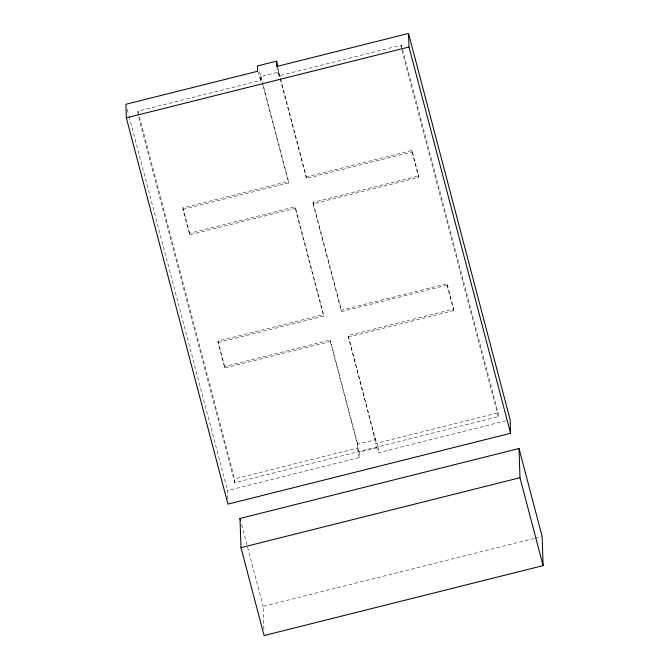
<?xml version="1.0" encoding="UTF-8"?>
<svg xmlns="http://www.w3.org/2000/svg" width="669" height="669" viewBox="0 0 669 669"><rect width="100%" height="100%" fill="white"/><g stroke="black" fill="none" stroke-linecap="round" stroke-linejoin="round"><path stroke-width="0.5" stroke-dasharray="3.35 2.51" d="M137.998 114.039L137.898 111.179L260.734 80.397L260.559 75.062L259.321 71.407M276.774 66.474L278.572 75.923L401.417 45.141L498.137 412.815L498.263 416.628L234.752 482.667L138.023 114.984M189.67 234.794L189.611 233.272L295.221 206.805L295.272 208.327L189.67 234.794L182.98 209.38L182.93 207.858L288.531 181.391L260.559 75.062M411.97 150.45L412.02 151.972L306.419 178.439L306.369 176.917L411.97 150.45L418.66 175.872L418.71 177.394L313.1 203.861L341.458 311.654L447.059 285.186L447.009 283.664L341.407 310.132L341.458 311.654M182.98 209.38L288.582 182.913L288.531 181.391M313.1 203.861L313.05 202.339L418.66 175.872M224.709 368.009L224.659 366.487L330.26 340.019L330.31 341.541L224.709 368.009L218.019 342.587L217.969 341.065L323.57 314.597L295.221 206.805M218.019 342.587L323.629 316.119L323.57 314.597M330.31 341.541L357.338 444.266L375.167 439.792L348.097 335.545L453.699 309.078L447.009 283.664M348.148 337.067L453.749 310.6L453.699 309.078M234.752 482.667L234.618 478.862L357.463 448.071L357.288 442.744L330.26 340.019M506.082 420.734L378.386 452.737L375.292 443.606L498.137 412.815M227.786 498.898L227.51 490.544L359.261 457.529L359.086 452.194L378.211 447.402L375.117 438.27L348.097 335.545M263.895 629.286L263.134 606.34L534.046 538.445M535.058 538.185L541.121 536.663M257.649 71.265L260.734 80.397M498.263 416.628L401.542 48.946L401.417 45.141M412.02 151.972L418.71 177.394M447.059 285.186L453.749 310.6M277.861 67.753L280.244 77.612M280.512 78.616L306.369 176.917M313.05 202.339L341.407 310.132M306.419 178.439L278.446 72.118L260.609 76.584L262.725 84.612M262.984 85.615L288.582 182.913M295.272 208.327L323.629 316.119M182.93 207.858L189.611 233.272M217.969 341.065L224.659 366.487M137.898 111.179L234.618 478.862M241.601 524.504L263.134 606.34M127.227 109.323L128.816 115.377M129.084 116.389L227.51 490.544M357.288 442.744L359.086 452.194M357.463 448.071L359.261 457.529M378.211 447.402L378.386 452.737M375.117 438.27L375.292 443.606M278.396 70.596L278.572 75.923"/><path stroke-width="1" d="M276.598 61.138L257.473 65.93L257.649 71.265L125.897 104.28L126.349 117.853L227.962 504.117L510.589 433.286L510.138 419.714L408.525 33.45L276.774 66.474L276.598 61.138L277.677 66.808M126.349 117.853L408.976 47.022L408.525 33.45M240.012 518.442L519.01 448.514L542.133 536.413L543.103 565.623L264.104 635.55L240.974 547.652L240.012 518.442L240.539 520.457M240.974 547.652L519.98 477.725L519.01 448.514M408.976 47.022L510.589 433.286M519.98 477.725L543.103 565.623"/></g></svg>
